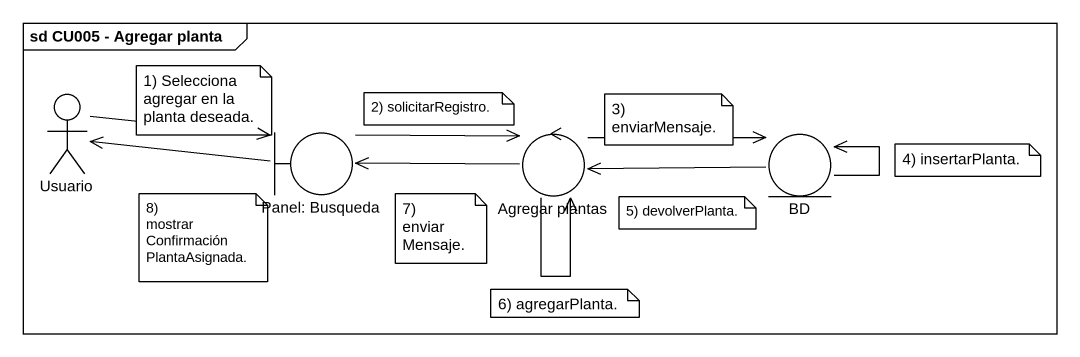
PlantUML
@startuml
mainframe sd CU005 - Agregar planta
actor Usuario
boundary "Panel: Busqueda" as Panel_Busqueda
control "Agregar plantas" as Agregar_plantas
entity BD
Usuario -right-> Panel_Busqueda
Panel_Busqueda -left-> Usuario
Panel_Busqueda -right-> Agregar_plantas
Agregar_plantas -left-> Panel_Busqueda
Agregar_plantas --> Agregar_plantas
Agregar_plantas -right-> BD
BD -left-> Agregar_plantas
BD --> BD
note as N1
  1) Selecciona agregar en la planta deseada.
end note
note as N2
  2) solicitarRegistro.
end note
note as N3
  3) enviarMensaje.
end note
note as N4
  4) insertarPlanta.
end note
note as N5
  8) mostrarConfirmaciónPlantaAsignada.
end note
note as N6
  7) enviarMensaje.
end note
note as N7
  5) devolverPlanta.
end note
note as N8
  6) agregarPlanta.
end note
@enduml
